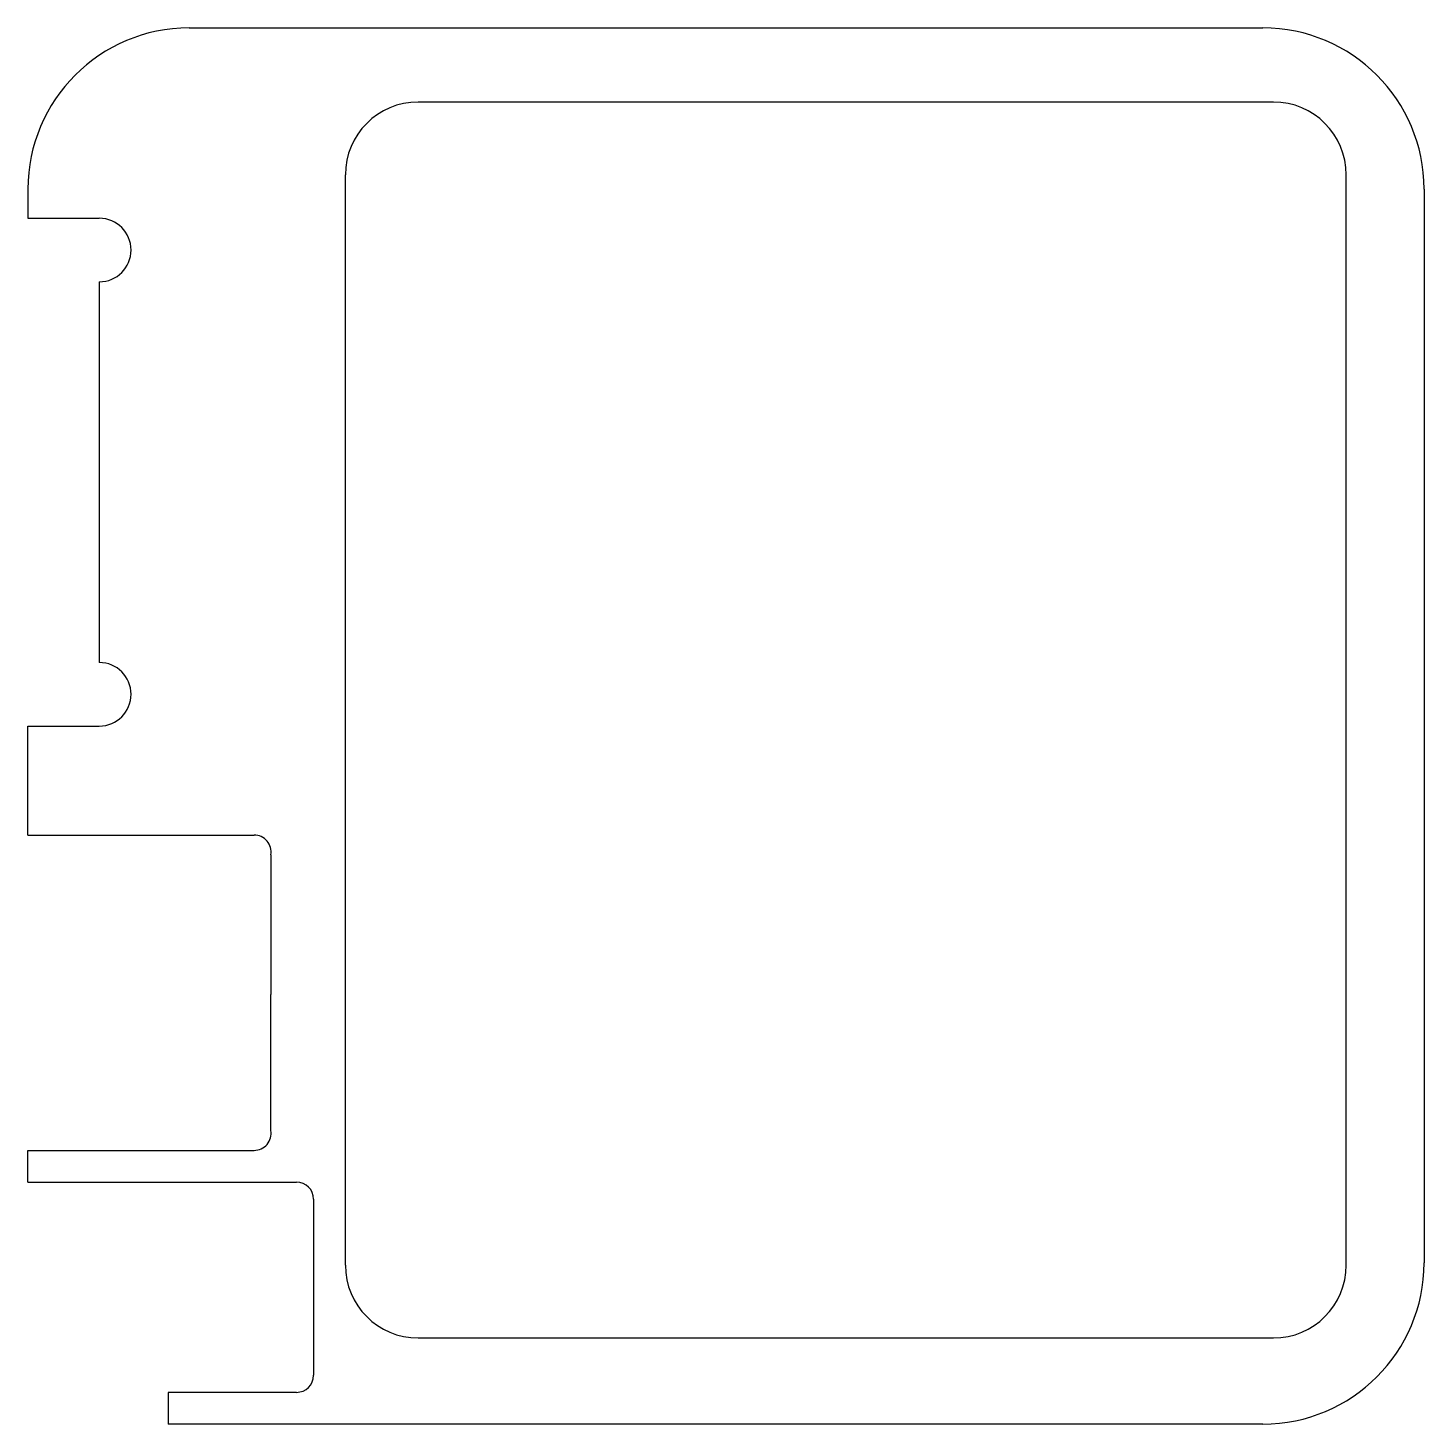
# Model space of a CAD drawing. Header units: millimetres. Extents: x -22 to 22, y -22 to 22.
import ezdxf

# ---------------------------------------------------------------- set-up
doc = ezdxf.new("R2010")
doc.units = ezdxf.units.MM
doc.layers.add('Sketch045', color=7, linetype='CONTINUOUS')

msp = doc.modelspace()

# ---------------------------------------------------------------- linework, layer by layer
at = {"layer": 'Sketch045'}
for p, q in [((-16.92, 22), (16.92, 22)), ((17.252, 19.664), (-9.703, 19.664)), ((-11.997, 17.371), (-11.997, -16.993)), ((19.545, -16.993), (19.545, 17.371)), ((-22, 16.92), (-22, 16)), ((22, 16.92), (22, -16.92)), ((-22, 16), (-19.75, 16)), ((-19.75, 14), (-19.75, 2)), ((-22, -3.436), (-22, 0)), ((-22, 0), (-19.75, 0)), ((-22, -3.436), (-14.872, -3.436)), ((-14.341, -4.059), (-14.341, -8.46)), ((-14.341, -12.751), (-14.341, -8.46)), ((-22, -14.373), (-22, -13.373)), ((-22, -13.373), (-14.872, -13.373)), ((-22, -14.373), (-13.535, -14.373)), ((-12.997, -14.912), (-12.997, -20.462)), ((-9.703, -19.287), (17.252, -19.287)), ((-17.579, -21), (-17.579, -22)), ((-13.535, -21), (-17.579, -21)), ((16.92, -22), (-17.579, -22))]:
    msp.add_line(p, q, dxfattribs=at)
for centre, radius, start, end in [((16.92, 16.92), 5.08, 0, 90), ((-16.92, 16.92), 5.08, 90, -180), ((-9.703, 17.371), 2.293, 90, 180), ((17.252, 17.371), 2.293, 0, 90), ((-19.75, 15), 1, -90, 90), ((-19.75, 1), 1, -90, 90), ((-14.872, -3.974), 0.538, -9.0723, 90), ((-14.872, -12.835), 0.538, -90, 9.0723), ((-13.535, -14.912), 0.538, 0, 90), ((-9.703, -16.993), 2.293, 180, -90), ((16.92, -16.92), 5.08, -90, 0), ((17.252, -16.993), 2.293, -90, 0), ((-13.535, -20.462), 0.538, -90, 0)]:
    msp.add_arc(centre, radius, start, end, dxfattribs=at)

doc.saveas('drawing.dxf')
